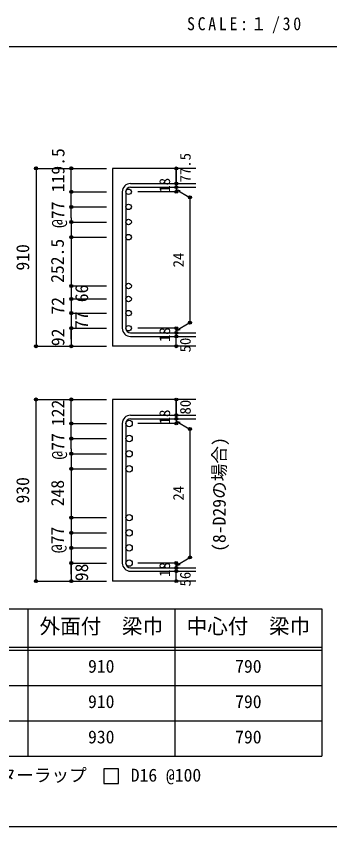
# Model space of a CAD drawing. Units: millimetres at full size, sheet at 1:30; some dimension numbers follow another scale. Extents: x -5973 to 5954, y -4195 to 4201.
# Drawn here: x 2051 to 3650, y -4195 to -67 of the extents above; entities that cross this region are included whole.
import ezdxf
from ezdxf.enums import TextEntityAlignment as Align

# ---------------------------------------------------------------- set-up
doc = ezdxf.new("R2010")
doc.units = ezdxf.units.MM
doc.header["$LTSCALE"] = 30
doc.header["$PDMODE"] = 32
doc.header["$PDSIZE"] = 15
for name, color, linetype in [('0-1_躯体線', 2, 'Continuous'), ('0-5_基礎梁筋', 7, 'Continuous'), ('0-6_スタラップ筋', 7, 'Continuous'), ('0-7_文字', 4, 'Continuous'), ('0-D_寸法', 4, 'Continuous'), ('6-7_文字', 7, 'Continuous'), ('6-E_枠', 7, 'Continuous'), ('F-0_枠', 6, 'Continuous')]:
    doc.layers.add(name, color=color, linetype=linetype)
doc.styles.add('ＭＳ ゴシック', font='')
doc.styles.get('ＭＳ ゴシック').set_extended_font_data('MS Gothic')

msp = doc.modelspace()

# ---------------------------------------------------------------- linework, layer by layer
at = {"layer": '0-1_躯体線'}
for p, q in [((2967.44, -842.16), (2542.44, -842.16)), ((2542.44, -842.16), (2542.44, -1748.16)), ((2967.44, -1748.16), (2542.44, -1748.16)), ((2967.44, -2019.44), (2542.44, -2019.44)), ((2542.44, -2019.44), (2542.44, -2943.94)), ((2967.44, -2943.94), (2542.44, -2943.94))]:
    msp.add_line(p, q, dxfattribs=at)
at = {"layer": '0-5_基礎梁筋', "color": 3}
for centre, radius in [((2624.44, -961.36), 14), ((2624.44, -1038.36), 14), ((2624.44, -1115.36), 14), ((2624.44, -1192.36), 14), ((2624.44, -1441.16), 14), ((2624.44, -1507.16), 14), ((2624.44, -1579.16), 14), ((2624.44, -1656.16), 14), ((2626.94, -2141.14), 16.5), ((2626.94, -2218.14), 16.5), ((2626.94, -2295.14), 16.5), ((2626.94, -2372.14), 16.5), ((2626.94, -2620.94), 16.5), ((2626.94, -2697.94), 16.5), ((2626.94, -2774.94), 16.5), ((2626.94, -2851.94), 16.5)]:
    msp.add_circle(centre, radius, dxfattribs=at)
at = {"layer": '0-6_スタラップ筋'}
for p, q in [((2634.44, -919.36), (2967.44, -919.36)), ((2634.44, -937.36), (2967.44, -937.36)), ((2592.44, -961.36), (2592.44, -1656.16)), ((2610.44, -961.36), (2610.44, -1656.16)), ((2634.44, -1680.16), (2967.44, -1680.16)), ((2634.44, -1698.16), (2967.44, -1698.16)), ((2634.44, -2099.14), (2967.44, -2099.14)), ((2592.44, -2141.14), (2592.44, -2851.94)), ((2610.44, -2141.14), (2610.44, -2851.94)), ((2634.44, -2117.14), (2967.44, -2117.14)), ((2634.44, -2875.94), (2967.44, -2875.94)), ((2634.44, -2893.94), (2967.44, -2893.94))]:
    msp.add_line(p, q, dxfattribs=at)
for centre, radius, start, end in [((2634.44, -961.36), 42, 90, 180), ((2634.44, -961.36), 24, 90, 180), ((2634.44, -1656.16), 42, 180, 270), ((2634.44, -1656.16), 24, 180, 270), ((2634.44, -2141.14), 42, 90, 180), ((2634.44, -2141.14), 24, 90, 180), ((2634.44, -2851.94), 42, 180, 270), ((2634.44, -2851.94), 24, 180, 270)]:
    msp.add_arc(centre, radius, start, end, dxfattribs=at)
at = {"layer": '0-D_寸法'}
for p, q in [((2152.44, -842.16), (2332.44, -842.16)), ((2152.44, -842.16), (2332.44, -842.16)), ((2152.44, -842.16), (2152.44, -1748.16)), ((2332.44, -842.16), (2512.44, -842.16)), ((2332.44, -842.16), (2512.44, -842.16)), ((2332.44, -1093.36), (2332.44, -842.16)), ((2867.44, -919.36), (2867.44, -842.16)), ((2867.44, -842.16), (2867.44, -919.36)), ((2867.44, -937.36), (2867.44, -919.36)), ((2867.44, -937.36), (2867.44, -961.36)), ((2867.44, -949.36), (2937.5, -989.81)), ((2867.44, -949.36), (2886.76, -954.54)), ((2332.44, -961.36), (2512.44, -961.36)), ((2332.44, -961.36), (2512.44, -961.36)), ((2867.44, -961.36), (2671.35, -961.36)), ((2937.5, -989.81), (2937.5, -1627.71)), ((2332.44, -1038.36), (2512.44, -1038.36)), ((2332.44, -1038.36), (2512.44, -1038.36)), ((2332.44, -1093.36), (2332.44, -1748.16)), ((2332.44, -1115.36), (2512.44, -1115.36)), ((2332.44, -1115.36), (2512.44, -1115.36)), ((2332.44, -1192.36), (2512.44, -1192.36)), ((2332.44, -1441.16), (2512.44, -1441.16)), ((2332.44, -1507.16), (2512.44, -1507.16)), ((2332.44, -1579.16), (2512.44, -1579.16)), ((2867.44, -1668.16), (2937.5, -1627.71)), ((2332.44, -1656.16), (2512.44, -1656.16)), ((2332.44, -1712.13), (2332.44, -1656.16)), ((2867.44, -1656.16), (2671.35, -1656.16)), ((2867.44, -1680.16), (2867.44, -1656.16)), ((2867.44, -1668.16), (2886.76, -1662.99)), ((2867.44, -1698.16), (2867.44, -1680.16)), ((2867.44, -1748.16), (2867.44, -1698.16)), ((2152.44, -1748.16), (2332.44, -1748.16)), ((2332.44, -1748.16), (2512.44, -1748.16)), ((2152.44, -2019.44), (2332.44, -2019.44)), ((2152.44, -2019.44), (2332.44, -2019.44)), ((2152.44, -2943.94), (2152.44, -2019.44)), ((2332.44, -2019.44), (2512.44, -2019.44)), ((2332.44, -2019.44), (2512.44, -2019.44)), ((2332.44, -2270.64), (2332.44, -2019.44)), ((2867.44, -2099.14), (2867.44, -2019.44)), ((2867.44, -2019.44), (2867.44, -2099.14)), ((2867.44, -2117.14), (2867.44, -2099.14)), ((2332.44, -2141.14), (2512.44, -2141.14)), ((2332.44, -2141.14), (2512.44, -2141.14)), ((2867.44, -2141.14), (2671.35, -2141.14)), ((2867.44, -2117.14), (2867.44, -2141.14)), ((2867.44, -2129.14), (2937.5, -2169.59)), ((2867.44, -2129.14), (2886.76, -2134.32)), ((2937.5, -2169.59), (2937.5, -2823.49)), ((2332.44, -2218.14), (2512.44, -2218.14)), ((2332.44, -2218.14), (2512.44, -2218.14)), ((2332.44, -2270.64), (2332.44, -2943.94)), ((2332.44, -2295.14), (2512.44, -2295.14)), ((2332.44, -2295.14), (2512.44, -2295.14)), ((2332.44, -2372.14), (2512.44, -2372.14)), ((2332.44, -2620.94), (2512.44, -2620.94)), ((2332.44, -2697.94), (2512.44, -2697.94)), ((2332.44, -2774.94), (2512.44, -2774.94)), ((2867.44, -2863.94), (2937.5, -2823.49)), ((2332.44, -2851.94), (2512.44, -2851.94)), ((2332.44, -2907.91), (2332.44, -2851.94)), ((2867.44, -2851.94), (2671.35, -2851.94)), ((2867.44, -2875.94), (2867.44, -2851.94)), ((2867.44, -2863.94), (2886.76, -2858.77)), ((2867.44, -2893.94), (2867.44, -2875.94)), ((2867.44, -2943.94), (2867.44, -2893.94)), ((2152.44, -2943.94), (2332.44, -2943.94)), ((2332.44, -2943.94), (2512.44, -2943.94))]:
    msp.add_line(p, q, dxfattribs=at)
for centre, radius in [((2152.44, -842.16), 8), ((2152.44, -842.16), 7.2), ((2152.44, -842.16), 6.4), ((2152.44, -842.16), 5.6), ((2152.44, -842.16), 4.8), ((2152.44, -842.16), 4), ((2152.44, -842.16), 3.2), ((2152.44, -842.16), 2.4), ((2152.44, -842.16), 1.6), ((2152.44, -842.16), 0.8), ((2332.44, -842.16), 8), ((2332.44, -842.16), 7.2), ((2332.44, -842.16), 6.4), ((2332.44, -842.16), 5.6), ((2332.44, -842.16), 4.8), ((2332.44, -842.16), 4), ((2332.44, -842.16), 3.2), ((2332.44, -842.16), 2.4), ((2332.44, -842.16), 1.6), ((2332.44, -842.16), 0.8), ((2867.44, -842.16), 4), ((2867.44, -842.16), 3.6), ((2867.44, -842.16), 3.2), ((2867.44, -842.16), 2.8), ((2867.44, -842.16), 2.4), ((2867.44, -842.16), 2), ((2867.44, -842.16), 1.6), ((2867.44, -842.16), 1.2), ((2867.44, -842.16), 0.8), ((2867.44, -842.16), 0.4), ((2867.44, -919.36), 4), ((2867.44, -937.36), 4), ((2867.44, -919.36), 3.6), ((2867.44, -937.36), 3.6), ((2867.44, -919.36), 3.2), ((2867.44, -937.36), 3.2), ((2867.44, -919.36), 2.8), ((2867.44, -937.36), 2.8), ((2867.44, -919.36), 2.4), ((2867.44, -937.36), 2.4), ((2867.44, -919.36), 2), ((2867.44, -937.36), 2), ((2867.44, -919.36), 1.6), ((2867.44, -937.36), 1.6), ((2867.44, -919.36), 1.2), ((2867.44, -937.36), 1.2), ((2867.44, -919.36), 0.8), ((2867.44, -937.36), 0.8), ((2867.44, -919.36), 0.4), ((2867.44, -937.36), 0.4), ((2332.44, -961.36), 8), ((2332.44, -961.36), 7.2), ((2332.44, -961.36), 6.4), ((2332.44, -961.36), 5.6), ((2332.44, -961.36), 4.8), ((2332.44, -961.36), 4), ((2332.44, -961.36), 3.2), ((2332.44, -961.36), 2.4), ((2332.44, -961.36), 1.6), ((2332.44, -961.36), 0.8), ((2867.44, -961.36), 4), ((2867.44, -961.36), 3.6), ((2867.44, -961.36), 3.2), ((2867.44, -961.36), 2.8), ((2867.44, -961.36), 2.4), ((2867.44, -961.36), 2), ((2867.44, -961.36), 1.6), ((2867.44, -961.36), 1.2), ((2867.44, -961.36), 0.8), ((2867.44, -961.36), 0.4), ((2937.5, -989.81), 4), ((2937.5, -989.81), 3.6), ((2937.5, -989.81), 3.2), ((2937.5, -989.81), 2.8), ((2937.5, -989.81), 2.4), ((2937.5, -989.81), 2), ((2937.5, -989.81), 1.6), ((2937.5, -989.81), 1.2), ((2937.5, -989.81), 0.8), ((2937.5, -989.81), 0.4), ((2332.44, -1038.36), 8), ((2332.44, -1038.36), 7.2), ((2332.44, -1038.36), 6.4), ((2332.44, -1038.36), 5.6), ((2332.44, -1038.36), 4.8), ((2332.44, -1038.36), 4), ((2332.44, -1038.36), 3.2), ((2332.44, -1038.36), 2.4), ((2332.44, -1038.36), 1.6), ((2332.44, -1038.36), 0.8), ((2332.44, -1115.36), 8), ((2332.44, -1115.36), 7.2), ((2332.44, -1115.36), 6.4), ((2332.44, -1115.36), 5.6), ((2332.44, -1115.36), 4.8), ((2332.44, -1115.36), 4), ((2332.44, -1115.36), 3.2), ((2332.44, -1115.36), 2.4), ((2332.44, -1115.36), 1.6), ((2332.44, -1115.36), 0.8), ((2332.44, -1192.36), 8), ((2332.44, -1192.36), 7.2), ((2332.44, -1192.36), 6.4), ((2332.44, -1192.36), 5.6), ((2332.44, -1192.36), 4.8), ((2332.44, -1192.36), 4), ((2332.44, -1192.36), 3.2), ((2332.44, -1192.36), 2.4), ((2332.44, -1192.36), 1.6), ((2332.44, -1192.36), 0.8), ((2332.44, -1441.16), 8), ((2332.44, -1441.16), 7.2), ((2332.44, -1441.16), 6.4), ((2332.44, -1441.16), 5.6), ((2332.44, -1441.16), 4.8), ((2332.44, -1441.16), 4), ((2332.44, -1441.16), 3.2), ((2332.44, -1441.16), 2.4), ((2332.44, -1441.16), 1.6), ((2332.44, -1441.16), 0.8), ((2332.44, -1507.16), 8), ((2332.44, -1507.16), 7.2), ((2332.44, -1507.16), 6.4), ((2332.44, -1507.16), 5.6), ((2332.44, -1507.16), 4.8), ((2332.44, -1507.16), 4), ((2332.44, -1507.16), 3.2), ((2332.44, -1507.16), 2.4), ((2332.44, -1507.16), 1.6), ((2332.44, -1507.16), 0.8), ((2332.44, -1579.16), 8), ((2332.44, -1579.16), 7.2), ((2332.44, -1579.16), 6.4), ((2332.44, -1579.16), 5.6), ((2332.44, -1579.16), 4.8), ((2332.44, -1579.16), 4), ((2332.44, -1579.16), 3.2), ((2332.44, -1579.16), 2.4), ((2332.44, -1579.16), 1.6), ((2332.44, -1579.16), 0.8), ((2332.44, -1656.16), 8), ((2332.44, -1656.16), 7.2), ((2332.44, -1656.16), 6.4), ((2332.44, -1656.16), 5.6), ((2937.5, -1627.71), 4), ((2937.5, -1627.71), 3.6), ((2937.5, -1627.71), 3.2), ((2937.5, -1627.71), 2.8), ((2937.5, -1627.71), 2.4), ((2937.5, -1627.71), 2), ((2937.5, -1627.71), 1.6), ((2937.5, -1627.71), 1.2), ((2937.5, -1627.71), 0.8), ((2937.5, -1627.71), 0.4), ((2332.44, -1656.16), 4.8), ((2332.44, -1656.16), 4), ((2332.44, -1656.16), 3.2), ((2332.44, -1656.16), 2.4), ((2332.44, -1656.16), 1.6), ((2332.44, -1656.16), 0.8), ((2867.44, -1656.16), 4), ((2867.44, -1680.16), 4), ((2867.44, -1656.16), 3.6), ((2867.44, -1680.16), 3.6), ((2867.44, -1656.16), 3.2), ((2867.44, -1680.16), 3.2), ((2867.44, -1656.16), 2.8), ((2867.44, -1680.16), 2.8), ((2867.44, -1656.16), 2.4), ((2867.44, -1680.16), 2.4), ((2867.44, -1656.16), 2), ((2867.44, -1680.16), 2), ((2867.44, -1656.16), 1.6), ((2867.44, -1680.16), 1.6), ((2867.44, -1656.16), 1.2), ((2867.44, -1680.16), 1.2), ((2867.44, -1656.16), 0.8), ((2867.44, -1680.16), 0.8), ((2867.44, -1656.16), 0.4), ((2867.44, -1680.16), 0.4), ((2867.44, -1698.16), 4), ((2867.44, -1698.16), 3.6), ((2867.44, -1698.16), 3.2), ((2867.44, -1698.16), 2.8), ((2867.44, -1698.16), 2.4), ((2867.44, -1698.16), 2), ((2867.44, -1698.16), 1.6), ((2867.44, -1698.16), 1.2), ((2867.44, -1698.16), 0.8), ((2867.44, -1698.16), 0.4), ((2152.44, -1748.16), 7.2), ((2152.44, -1748.16), 6.4), ((2152.44, -1748.16), 5.6), ((2152.44, -1748.16), 4.8), ((2152.44, -1748.16), 4), ((2152.44, -1748.16), 3.2), ((2152.44, -1748.16), 2.4), ((2152.44, -1748.16), 1.6), ((2152.44, -1748.16), 0.8), ((2332.44, -1748.16), 7.2), ((2332.44, -1748.16), 6.4), ((2332.44, -1748.16), 5.6), ((2332.44, -1748.16), 4.8), ((2332.44, -1748.16), 4), ((2332.44, -1748.16), 3.2), ((2332.44, -1748.16), 2.4), ((2332.44, -1748.16), 1.6), ((2332.44, -1748.16), 0.8), ((2867.44, -1748.16), 4), ((2867.44, -1748.16), 3.6), ((2867.44, -1748.16), 3.2), ((2867.44, -1748.16), 2.8), ((2867.44, -1748.16), 2.4), ((2867.44, -1748.16), 2), ((2867.44, -1748.16), 1.6), ((2867.44, -1748.16), 1.2), ((2867.44, -1748.16), 0.8), ((2867.44, -1748.16), 0.4), ((2152.44, -2019.44), 8), ((2152.44, -2019.44), 7.2), ((2152.44, -2019.44), 6.4), ((2152.44, -2019.44), 5.6), ((2152.44, -2019.44), 4.8), ((2152.44, -2019.44), 4), ((2152.44, -2019.44), 3.2), ((2152.44, -2019.44), 2.4), ((2152.44, -2019.44), 1.6), ((2152.44, -2019.44), 0.8), ((2332.44, -2019.44), 8), ((2332.44, -2019.44), 7.2), ((2332.44, -2019.44), 6.4), ((2332.44, -2019.44), 5.6), ((2332.44, -2019.44), 4.8), ((2332.44, -2019.44), 4), ((2332.44, -2019.44), 3.2), ((2332.44, -2019.44), 2.4), ((2332.44, -2019.44), 1.6), ((2332.44, -2019.44), 0.8), ((2867.44, -2019.44), 4), ((2867.44, -2019.44), 3.6), ((2867.44, -2019.44), 3.2), ((2867.44, -2019.44), 2.8), ((2867.44, -2019.44), 2.4), ((2867.44, -2019.44), 2), ((2867.44, -2019.44), 1.6), ((2867.44, -2019.44), 1.2), ((2867.44, -2019.44), 0.8), ((2867.44, -2019.44), 0.4), ((2867.44, -2099.14), 4), ((2867.44, -2099.14), 3.6), ((2867.44, -2099.14), 3.2), ((2867.44, -2099.14), 2.8), ((2867.44, -2099.14), 2.4), ((2867.44, -2099.14), 2), ((2867.44, -2099.14), 1.6), ((2867.44, -2099.14), 1.2), ((2867.44, -2099.14), 0.8), ((2867.44, -2099.14), 0.4), ((2332.44, -2141.14), 8), ((2332.44, -2141.14), 7.2), ((2332.44, -2141.14), 6.4), ((2332.44, -2141.14), 5.6), ((2332.44, -2141.14), 4.8), ((2332.44, -2141.14), 4), ((2332.44, -2141.14), 3.2), ((2332.44, -2141.14), 2.4), ((2332.44, -2141.14), 1.6), ((2332.44, -2141.14), 0.8), ((2867.44, -2117.14), 4), ((2867.44, -2141.14), 4), ((2867.44, -2117.14), 3.6), ((2867.44, -2141.14), 3.6), ((2867.44, -2117.14), 3.2), ((2867.44, -2141.14), 3.2), ((2867.44, -2117.14), 2.8), ((2867.44, -2141.14), 2.8), ((2867.44, -2117.14), 2.4), ((2867.44, -2141.14), 2.4), ((2867.44, -2117.14), 2), ((2867.44, -2141.14), 2), ((2867.44, -2117.14), 1.6), ((2867.44, -2141.14), 1.6), ((2867.44, -2117.14), 1.2), ((2867.44, -2141.14), 1.2), ((2867.44, -2117.14), 0.8), ((2867.44, -2141.14), 0.8), ((2867.44, -2117.14), 0.4), ((2867.44, -2141.14), 0.4), ((2937.5, -2169.59), 4), ((2937.5, -2169.59), 3.6), ((2937.5, -2169.59), 3.2), ((2937.5, -2169.59), 2.8), ((2937.5, -2169.59), 2.4), ((2937.5, -2169.59), 2), ((2937.5, -2169.59), 1.6), ((2937.5, -2169.59), 1.2), ((2937.5, -2169.59), 0.8), ((2937.5, -2169.59), 0.4), ((2332.44, -2218.14), 8), ((2332.44, -2218.14), 7.2), ((2332.44, -2218.14), 6.4), ((2332.44, -2218.14), 5.6), ((2332.44, -2218.14), 4.8), ((2332.44, -2218.14), 4), ((2332.44, -2218.14), 3.2), ((2332.44, -2218.14), 2.4), ((2332.44, -2218.14), 1.6), ((2332.44, -2218.14), 0.8), ((2332.44, -2295.14), 8), ((2332.44, -2295.14), 7.2), ((2332.44, -2295.14), 6.4), ((2332.44, -2295.14), 5.6), ((2332.44, -2295.14), 4.8), ((2332.44, -2295.14), 4), ((2332.44, -2295.14), 3.2), ((2332.44, -2295.14), 2.4), ((2332.44, -2295.14), 1.6), ((2332.44, -2295.14), 0.8), ((2332.44, -2372.14), 8), ((2332.44, -2372.14), 7.2), ((2332.44, -2372.14), 6.4), ((2332.44, -2372.14), 5.6), ((2332.44, -2372.14), 4.8), ((2332.44, -2372.14), 4), ((2332.44, -2372.14), 3.2), ((2332.44, -2372.14), 2.4), ((2332.44, -2372.14), 1.6), ((2332.44, -2372.14), 0.8), ((2332.44, -2620.94), 8), ((2332.44, -2620.94), 7.2), ((2332.44, -2620.94), 6.4), ((2332.44, -2620.94), 5.6), ((2332.44, -2620.94), 4.8), ((2332.44, -2620.94), 4), ((2332.44, -2620.94), 3.2), ((2332.44, -2620.94), 2.4), ((2332.44, -2620.94), 1.6), ((2332.44, -2620.94), 0.8), ((2332.44, -2697.94), 8), ((2332.44, -2697.94), 7.2), ((2332.44, -2697.94), 6.4), ((2332.44, -2697.94), 5.6), ((2332.44, -2697.94), 4.8), ((2332.44, -2697.94), 4), ((2332.44, -2697.94), 3.2), ((2332.44, -2697.94), 2.4), ((2332.44, -2697.94), 1.6), ((2332.44, -2697.94), 0.8), ((2332.44, -2774.94), 8), ((2332.44, -2774.94), 7.2), ((2332.44, -2774.94), 6.4), ((2332.44, -2774.94), 5.6), ((2332.44, -2774.94), 4.8), ((2332.44, -2774.94), 4), ((2332.44, -2774.94), 3.2), ((2332.44, -2774.94), 2.4), ((2332.44, -2774.94), 1.6), ((2332.44, -2774.94), 0.8), ((2332.44, -2851.94), 8), ((2332.44, -2851.94), 7.2), ((2332.44, -2851.94), 6.4), ((2332.44, -2851.94), 5.6), ((2332.44, -2851.94), 4.8), ((2332.44, -2851.94), 4), ((2867.44, -2851.94), 4), ((2867.44, -2851.94), 3.6), ((2937.5, -2823.49), 4), ((2937.5, -2823.49), 3.6), ((2937.5, -2823.49), 3.2), ((2937.5, -2823.49), 2.8), ((2937.5, -2823.49), 2.4), ((2937.5, -2823.49), 2), ((2937.5, -2823.49), 1.6), ((2937.5, -2823.49), 1.2), ((2937.5, -2823.49), 0.8), ((2937.5, -2823.49), 0.4), ((2332.44, -2851.94), 3.2), ((2332.44, -2851.94), 2.4), ((2332.44, -2851.94), 1.6), ((2332.44, -2851.94), 0.8), ((2867.44, -2875.94), 4), ((2867.44, -2875.94), 3.6), ((2867.44, -2851.94), 3.2), ((2867.44, -2875.94), 3.2), ((2867.44, -2851.94), 2.8), ((2867.44, -2875.94), 2.8), ((2867.44, -2851.94), 2.4), ((2867.44, -2875.94), 2.4), ((2867.44, -2851.94), 2), ((2867.44, -2875.94), 2), ((2867.44, -2851.94), 1.6), ((2867.44, -2875.94), 1.6), ((2867.44, -2851.94), 1.2), ((2867.44, -2875.94), 1.2), ((2867.44, -2851.94), 0.8), ((2867.44, -2875.94), 0.8), ((2867.44, -2851.94), 0.4), ((2867.44, -2875.94), 0.4), ((2867.44, -2893.94), 4), ((2867.44, -2893.94), 3.6), ((2867.44, -2893.94), 3.2), ((2867.44, -2893.94), 2.8), ((2867.44, -2893.94), 2.4), ((2867.44, -2893.94), 2), ((2867.44, -2893.94), 1.6), ((2867.44, -2893.94), 1.2), ((2867.44, -2893.94), 0.8), ((2867.44, -2893.94), 0.4), ((2152.44, -2943.94), 7.2), ((2152.44, -2943.94), 6.4), ((2152.44, -2943.94), 5.6), ((2152.44, -2943.94), 4.8), ((2152.44, -2943.94), 4), ((2152.44, -2943.94), 3.2), ((2152.44, -2943.94), 2.4), ((2152.44, -2943.94), 1.6), ((2152.44, -2943.94), 0.8), ((2332.44, -2943.94), 7.2), ((2332.44, -2943.94), 6.4), ((2332.44, -2943.94), 5.6), ((2332.44, -2943.94), 4.8), ((2332.44, -2943.94), 4), ((2332.44, -2943.94), 3.2), ((2332.44, -2943.94), 2.4), ((2332.44, -2943.94), 1.6), ((2332.44, -2943.94), 0.8), ((2867.44, -2943.94), 4), ((2867.44, -2943.94), 3.6), ((2867.44, -2943.94), 3.2), ((2867.44, -2943.94), 2.8), ((2867.44, -2943.94), 2.4), ((2867.44, -2943.94), 2), ((2867.44, -2943.94), 1.6), ((2867.44, -2943.94), 1.2), ((2867.44, -2943.94), 0.8), ((2867.44, -2943.94), 0.4)]:
    msp.add_circle(centre, radius, dxfattribs=at)
at = {"layer": '0-D_寸法', "color": 7}
for p in [(2152.44, -842.16), (2152.44, -842.16), (2332.44, -842.16), (2867.44, -842.16), (2867.44, -919.36), (2867.44, -937.36), (2332.44, -961.36), (2867.44, -961.36), (2937.5, -989.81), (2332.44, -1038.36), (2332.44, -1115.36), (2332.44, -1192.36), (2332.44, -1192.36), (2332.44, -1441.16), (2332.44, -1441.16), (2332.44, -1507.16), (2332.44, -1507.16), (2332.44, -1579.16), (2332.44, -1579.16), (2332.44, -1656.16), (2332.44, -1656.16), (2867.44, -1656.16), (2937.5, -1627.71), (2867.44, -1680.16), (2867.44, -1698.16), (2152.44, -1748.16), (2152.44, -1748.16), (2332.44, -1748.16), (2867.44, -1748.16), (2152.44, -2019.44), (2332.44, -2019.44), (2867.44, -2019.44), (2867.44, -2099.14), (2332.44, -2141.14), (2867.44, -2117.14), (2867.44, -2141.14), (2937.5, -2169.59), (2332.44, -2218.14), (2332.44, -2295.14), (2332.44, -2372.14), (2332.44, -2372.14), (2332.44, -2620.94), (2332.44, -2620.94), (2332.44, -2697.94), (2332.44, -2697.94), (2332.44, -2774.94), (2332.44, -2774.94), (2332.44, -2851.94), (2332.44, -2851.94), (2867.44, -2851.94), (2937.5, -2823.49), (2867.44, -2875.94), (2867.44, -2893.94), (2152.44, -2943.94), (2332.44, -2943.94), (2867.44, -2943.94)]:
    msp.add_point(p, dxfattribs=at)
at = {"layer": '6-7_文字'}
msp.add_lwpolyline([(2498.21, -3975.29), (2573.21, -3975.29), (2573.21, -3900.29), (2498.21, -3900.29)], close=True, dxfattribs=at)
at = {"layer": '6-E_枠', "color": 3}
for p, q in [((1447.71, -3085.43), (3610.24, -3085.43)), ((3610.24, -3085.43), (3610.24, -3835.43)), ((1447.71, -3835.43), (3610.24, -3835.43))]:
    msp.add_line(p, q, dxfattribs=at)
at = {"layer": '6-E_枠'}
for p, q in [((2110.24, -3085.43), (2110.24, -3835.43)), ((2860.24, -3085.43), (2860.24, -3835.43)), ((1447.71, -3280.43), (3610.24, -3280.43)), ((1447.71, -3295.43), (3610.24, -3295.43)), ((1447.71, -3475.43), (3610.24, -3475.43)), ((1447.71, -3655.43), (3610.24, -3655.43))]:
    msp.add_line(p, q, dxfattribs=at)
at = {"layer": 'F-0_枠', "color": 2}
msp.add_line((-5972.88, -222.05), (3723.6, -222.05), dxfattribs=at)
at = {"layer": 'F-0_枠'}
msp.add_line((5954.1, -4195.24), (-5972.88, -4195.24), dxfattribs=at)

# ---------------------------------------------------------------- texts
at = {"layer": '0-7_文字', "color": 7, "style": 'ＭＳ ゴシック'}
msp.add_text('(8-D29の場合)', height=65.98, rotation=90, dxfattribs=at).set_placement((3139.32, -2795.06), align=Align.BOTTOM_LEFT)
at = {"layer": '0-D_寸法', "style": 'ＭＳ ゴシック'}
for s, height, p in [('119.5', 65.98, (2317.32, -963.87)), ('77.5', 54.99, (2957.44, -913.36)), ('18', 54.99, (2852.44, -965.86)), ('@77', 65.98, (2316.91, -1145.49)), ('910', 65.98, (2137.44, -1362.66)), ('252.5', 65.98, (2314.23, -1425.3)), ('24', 54.99, (2922.5, -1346.26)), ('66', 65.98, (2437.72, -1523.81)), ('72', 65.98, (2316.62, -1587.04)), ('77', 65.98, (2436.53, -1660.35)), ('92', 65.98, (2316.75, -1747.45)), ('18', 54.99, (2852.44, -1726.66)), ('50', 54.99, (2957.44, -1779.16)), ('122', 65.98, (2317.09, -2154.82)), ('80', 54.99, (2957.88, -2095.7)), ('18', 54.99, (2852.44, -2145.64)), ('@77', 65.98, (2316.91, -2325.27)), ('930', 65.98, (2137.44, -2549.19)), ('248', 65.98, (2314.66, -2563.21)), ('24', 54.99, (2922.5, -2534.04)), ('@77', 65.98, (2314.31, -2801.72)), ('98', 65.98, (2437.87, -2944.57)), ('18', 54.99, (2852.44, -2922.44)), ('56', 54.99, (2957.3, -2971.33))]:
    msp.add_text(s, height=height, rotation=90, dxfattribs=at).set_placement(p, align=Align.BOTTOM_LEFT)
at = {"layer": '6-7_文字', "color": 2, "style": 'ＭＳ ゴシック'}
for s, p in [('外面付\u3000梁巾', (2170.24, -3235.43)), ('中心付\u3000梁巾', (2920.24, -3235.43))]:
    msp.add_text(s, height=76.98, dxfattribs=at).set_placement(p, align=Align.BOTTOM_LEFT)
at = {"layer": '6-7_文字', "style": 'ＭＳ ゴシック'}
for s, p in [('910', (2417.74, -3430.43)), ('790', (3167.74, -3430.43)), ('910', (2417.74, -3610.43)), ('790', (3167.74, -3610.43)), ('930', (2417.74, -3790.43)), ('790', (3167.74, -3790.43)), ('※ 基礎梁スターラップ     D16 @100', (1466.27, -3985.01))]:
    msp.add_text(s, height=65.98, dxfattribs=at).set_placement(p, align=Align.BOTTOM_LEFT)
at = {"layer": '6-7_文字', "color": 2, "insert": (2922.26, -154.55), "char_height": 65.98, "attachment_point": 7, "style": 'ＭＳ ゴシック'}
msp.add_mtext('\\T1.34;\\W0.9;SCALE:１/30', dxfattribs=at)

doc.saveas('drawing.dxf')
